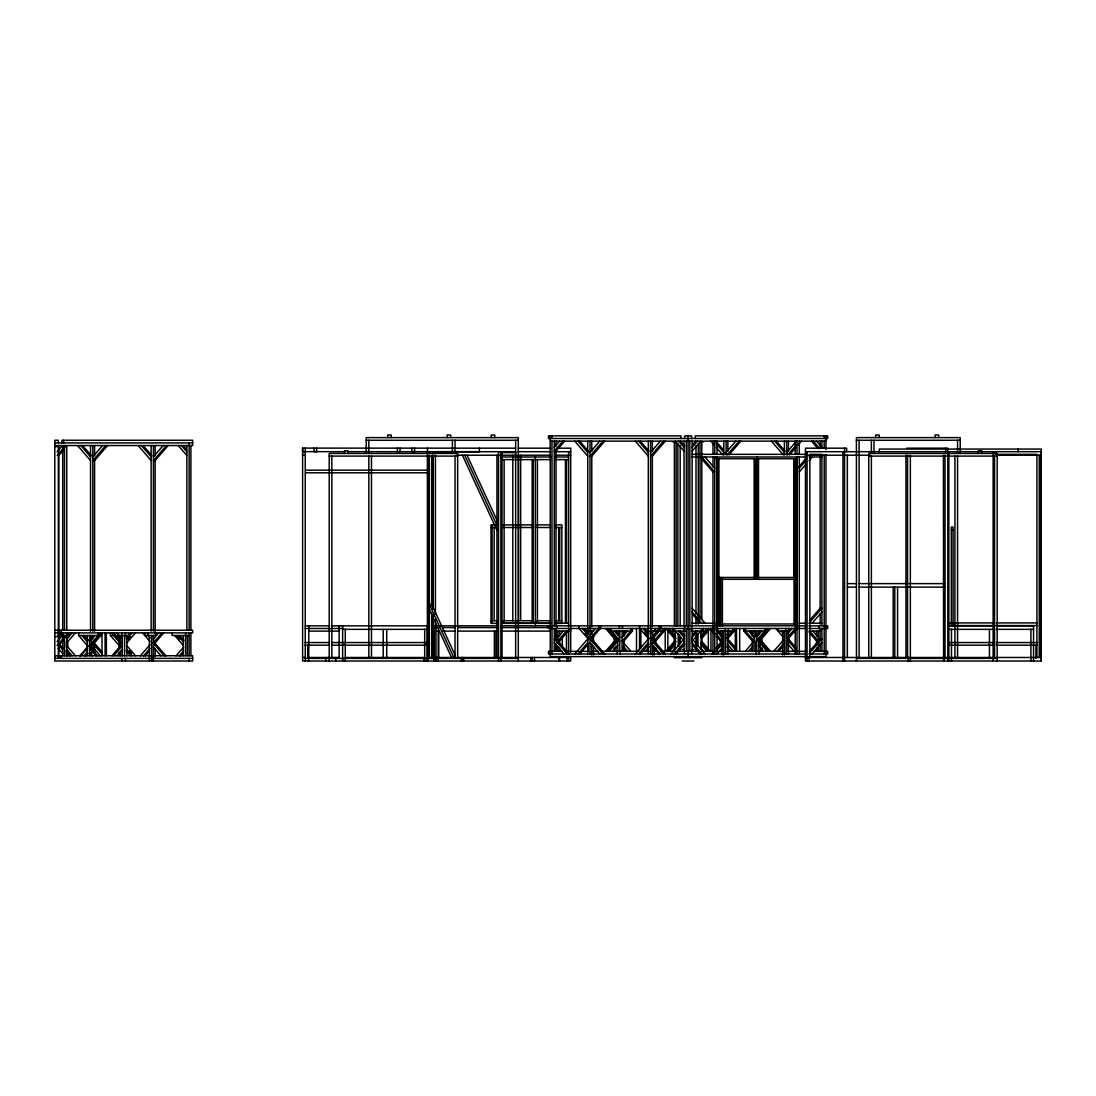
<?xml version="1.0" encoding="UTF-8"?>
<svg xmlns="http://www.w3.org/2000/svg" width="1096" height="1096" viewBox="0 0 1096 1096"><rect width="100%" height="100%" fill="white"/><g stroke="black" fill="none" stroke-linecap="round" stroke-linejoin="round"><path stroke-width="1.5" d="M515.038 448.182L302.606 448.113L302.606 451.648L345.117 451.675M342.637 661.011L342.637 658.381M479.39 448.209L479.39 451.716L348.254 451.662M1041.118 582.524L1041.118 577.373M57.088 451.758L62.472 445.538M57.088 455.498L65.705 445.538M58.842 455.498L63.157 450.511M92.818 456.813L102.572 445.538M105.805 445.538L92.818 460.539L94.585 460.539L107.572 445.538M153.413 456.813L163.167 445.538M166.4 445.538L153.413 460.539L155.166 460.539L168.154 445.538M57.088 641.722L62.472 635.502M57.088 645.462L63.554 637.995M58.842 645.462L63.157 640.489M66.089 637.845L70.391 632.872M66.76 639.091L72.158 632.872M66.76 642.818L75.377 632.872M89.516 641.722L94.9 635.502M79.72 655.874L88.379 645.873M80.775 655.888L87.242 648.421M97.133 637.845L92.818 642.818L94.585 642.818L102.12 634.118M99.284 635.351L101.435 632.872M99.9 632.872L99.9 635.502L91.283 645.462L89.516 645.462L98.133 635.502L98.133 632.872M84.008 655.888L87.242 652.161M85.762 655.888L87.913 653.394M126.218 637.845L130.534 632.872M111.956 655.737L120.574 645.791L122.327 645.791L113.724 655.737M126.903 639.091L132.287 632.872M128.506 639.242L130.657 636.749M126.903 642.818L135.52 632.872M116.943 655.737L122.327 649.517M153.413 639.091L158.797 632.872M140.302 655.874L150.042 644.626M162.03 632.872L153.413 642.818L155.166 642.818L163.784 632.872M143.535 655.874L150.042 648.366M145.288 655.874L149.631 650.86M176.031 655.874L183.607 647.133M179.264 655.874L183.607 650.86M181.032 655.874L183.196 653.367M554.275 447.36L559.659 441.14M562.892 441.14L554.275 451.1L556.028 451.1L564.645 441.14M590.004 452.415L599.772 441.14M602.992 441.14L590.004 456.142L591.772 456.142L604.759 441.14M650.599 452.415L660.354 441.14M663.587 441.14L650.599 456.142L652.353 456.142L665.341 441.14M692.535 444.88L695.755 441.14M692.138 447.36L697.522 441.14M692.138 451.1L700.755 441.14M557.796 637.324L563.18 631.104M566.413 631.104L557.796 641.064L559.549 641.064L568.166 631.104M726.114 452.415L735.868 441.14M727.196 454.895L739.101 441.14M728.95 454.895L740.855 441.14M590.004 634.694L595.402 628.474M574.742 653.983L587.73 638.982M577.976 653.983L587.73 642.708M600.389 628.474L591.772 638.42L590.004 638.42L598.622 628.474L598.772 625.83M579.729 653.983L588.401 643.969M605.609 651.339L614.226 641.393L617.747 641.393L609.129 651.339M607.376 651.339L615.993 641.393M623.391 633.447L625.556 630.954M622.062 637.324L627.446 631.104M612.363 651.339L617.747 645.119M786.695 452.415L796.45 441.14M632.433 628.474L632.433 631.104L623.816 641.064L622.062 641.064L630.68 631.104L630.68 628.474M787.777 454.895L796.436 444.894M789.531 454.895L796.025 447.387M798.189 444.894L801.436 441.14M650.599 634.694L655.983 628.474M635.324 653.983L648.311 638.982M798.614 466.992L806.204 458.224M659.217 628.474L650.599 638.42L652.353 638.42L660.97 628.474M799.285 468.239L805.793 460.731M638.557 653.983L648.311 642.708M653.901 637.324L659.285 631.104M640.311 653.983L648.983 643.969M799.285 471.965L805.779 464.471M809.026 460.717L812.273 456.977M645.147 651.49L649.462 646.517M664.272 628.474L664.272 631.104L655.655 641.064L653.901 641.064L662.518 631.104L662.518 628.474M665.752 651.339L674.369 641.393M667.505 651.339L676.122 641.393M669.272 651.339L675.725 643.873M672.492 651.339L675.725 647.613M671.053 653.983L684.041 638.982M674.287 653.983L684.041 642.708M676.054 653.983L684.726 643.969M692.535 634.844L695.755 631.104M692.138 637.324L697.522 631.104M692.138 641.064L700.755 631.104M700.454 632.2L703.687 628.474M700.454 635.94L706.92 628.474M701.125 637.173L708.674 628.474M701.81 638.42L710.427 628.474M726.717 634.844L729.95 631.104M716.25 647.722L720.579 642.736M711.907 653.983L714.058 651.49M716.209 648.996L720.524 644.023L722.278 644.023L715.825 651.49M727.182 637.173L734.731 628.474M726.717 638.571L733.183 631.104L733.183 628.474M727.867 638.42L736.485 628.474L736.622 651.339M716.894 653.983L722.278 647.763M755.719 636.091L760.035 631.104M756.404 637.324L761.788 631.104M745.253 651.339L752.788 642.626M767.049 628.474L758.432 638.42L761.953 638.42L770.57 628.474M756.404 641.064L765.022 631.104L765.022 628.474M748.472 651.339L752.788 646.366M760.186 638.42L768.803 628.474M750.239 651.339L752.39 648.846M787.777 633.447L792.079 628.474M773.584 651.476L783.325 640.228M787.777 637.173L795.312 628.474M776.817 651.476L783.325 643.969M788.449 638.42L795.997 629.721M778.585 651.476L782.914 646.462M809.328 620.692L820.151 608.198L821.904 608.198L808.917 623.199L821.904 623.199M812.15 623.199L821.904 611.924M809.328 651.476L820.151 638.982L821.904 638.982L808.917 653.983L827.713 653.983L827.713 651.339L813.958 651.339M812.15 653.983L821.904 642.708M366.201 440.263L518.298 440.263M856.414 440.263L960.192 440.263M550.233 441.14L825.946 441.14M673.163 442.195L676.136 442.195L676.136 625.83M703.029 442.195L700.043 442.195L700.043 619.035M54.8 442.907L192.663 442.907M54.8 445.538L192.663 445.538L192.663 440.263L61.951 440.263L61.951 442.907M54.8 446.593L58.321 446.593L58.321 658.381L58.431 655.737M820.151 447.36L821.904 447.36L816.52 441.14M518.34 448.182L550.507 448.182M557.179 448.182L570.701 448.182L570.701 652.394M906.652 448.182L947.821 448.182L947.821 454.045M302.606 451.703L305.25 451.703M515.038 451.703L427.714 451.703L427.714 454.045M518.12 451.703L550.507 451.703M555.138 451.703L570.701 451.703M805.478 451.703L1041.2 451.703M500.982 452.58L516.326 452.58M692.083 454.333L806.533 454.333M809.958 454.333L821.904 454.333L821.904 625.83M996.25 454.333L1036.871 454.333M302.606 455.21L305.25 455.21M456.84 455.21L516.326 455.21M518.12 455.21L550.507 455.21M555.138 455.21L570.701 455.21M805.478 455.21L842.714 455.21M842.947 455.21L870.032 455.21M996.511 455.21L1040.885 455.21M329.211 456.1L457.662 456.1M868.731 456.1L997.182 456.1M500.968 456.977L550.891 456.977M555.288 456.977L568.605 456.977M692.083 456.977L806.533 456.977M809.053 456.977L821.904 456.977M716.099 458.731L796.587 458.731M502.037 459.608L550.891 459.608M555.288 459.608L568.605 459.608M305.99 470.17L427.7 470.17M305.99 472.801L427.7 472.801M495.474 524.874L491.008 524.874L491.008 623.377L497.803 623.377M502.913 524.874L533.547 524.874M536.314 524.874L550.562 524.874M555.042 524.874L561.851 524.874L561.851 623.377L555.042 623.377M491.008 527.505L495.474 527.505M502.913 527.505L533.547 527.505M536.314 527.505L550.562 527.505M555.042 527.505L561.851 527.505M951.328 529.711L953.082 529.711M718.935 577.469L796.943 577.469M721.058 579.305L795.354 579.305M847.345 583.62L855.853 583.62M859.141 583.62L945.026 583.62M847.345 587.141L855.853 587.141M859.141 587.141L945.026 587.141M491.008 620.733L497.803 620.733M502.913 620.733L533.547 620.733M536.314 620.733L550.562 620.733M555.042 620.733L561.851 620.733M948.848 622.925L992.866 622.925M996.25 622.925L1036.871 622.925M502.037 623.199L550.891 623.199M555.288 623.199L568.605 623.199M691.987 623.199L714.743 623.199M799.148 623.199L805.752 623.199M503.982 623.377L532.916 623.377M536.314 623.377L549.932 623.377M716.099 624.076L718.935 624.076M721.058 623.98L795.354 623.98M948.848 625.569L992.866 625.569M996.25 625.569L1036.871 625.569M305.25 625.83L328.992 625.83M331.828 625.83L428.824 625.83M431.879 625.83L437.51 625.83L437.51 628.172M440.4 625.83L497.269 625.83M500.571 625.83L588.031 625.83M590.004 625.83L714.743 625.83M716.099 625.83L797.011 625.83M798.765 625.83L805.752 625.83M808.834 625.83L827.713 625.83L827.713 628.474L808.834 628.474M948.848 625.83L993.743 625.83M996.278 625.83L1033.555 625.83L1033.555 661.011M439.4 627.597L434.386 627.597L434.386 661.011M442.811 627.597L454.84 627.597M458.155 627.597L497.461 627.597M500.776 627.597L550.206 627.597M305.25 628.474L342.637 628.474M805.546 628.474L548.48 628.474L548.48 625.83M342.637 629.351L427.33 629.351M948.848 629.351L992.962 629.351M996.278 629.351L1033.555 629.351M54.8 630.227L192.663 630.227L192.663 632.872L54.8 632.872M308.675 631.104L339.459 631.104M434.386 631.104L439.4 631.104M442.811 631.104L454.84 631.104M458.155 631.104L497.365 631.104M500.776 631.104L550.302 631.104M555.439 631.104L570.742 631.104M593.525 631.104L587.346 631.104L587.346 628.474M611.157 628.474L611.157 631.104L632.433 631.104M646.256 631.104L664.272 631.104M685.164 631.104L672.862 631.104L672.862 628.474M691.37 631.104L703.317 631.104L703.317 628.474M711.907 628.474L711.907 631.104L713.66 631.104L713.66 628.474M733.183 631.104L716.784 631.104L722.278 637.324M743.746 628.474L743.746 631.104L765.022 631.104M808.889 631.104L820.74 631.104M57.732 635.502L64.911 635.502M78.624 632.872L78.624 635.502L99.9 635.502M110.449 632.872L110.449 635.502L115.45 635.502M117.56 635.502L128.986 635.502L128.986 632.872M189.142 635.502L172.154 635.502L172.154 632.872M54.8 636.557L58.321 636.557M305.085 642.544L328.855 642.544M332.239 642.544L427.33 642.544M948.848 642.544L992.866 642.544M996.25 642.544L1037.391 642.544M760.186 645.119L758.432 645.119L763.816 651.339M305.085 645.188L328.855 645.188M332.239 645.188L427.33 645.188M948.848 645.188L992.866 645.188M996.25 645.188L1036.871 645.188M682.192 649.586L683.918 649.586M692.261 649.586L693.987 649.586M562.221 651.339L548.48 651.339L548.48 653.983L805.519 653.983M564.796 651.339L578.483 651.339M580.976 651.339L588.758 651.339M592.799 651.339L598.019 651.339M600.745 651.339L638.845 651.339M642.229 651.339L649.312 651.339M657.764 651.339L653.901 651.339L653.901 647.969M660.683 651.339L674.725 651.339M677.712 651.339L698.467 651.339M701.454 651.339L713.797 651.339M718.743 651.339L722.278 651.339L722.278 631.104M726.867 651.339L783.38 651.339M786.681 651.339L806.259 651.339M54.8 655.737L192.663 655.737L192.663 661.011L54.8 661.011L54.8 440.263L58.321 440.263L58.321 442.907M805.519 656.614L550.233 656.614L550.233 435.865M808.821 656.614L825.946 656.614L825.946 454.772M302.606 657.49L305.25 657.49M308.62 657.49L339.431 657.49M345.267 657.49L424.686 657.49M427.714 657.49L454.703 657.49M457.005 657.49L570.701 657.49L570.701 661.011L302.606 661.011L302.606 448.113M674.287 657.669L701.906 657.669M805.478 657.49L947.821 657.49M948.848 657.49L993.743 657.49M996.25 657.49L1040.885 657.49M54.8 658.381L192.663 658.381M305.085 658.381L518.298 658.381M856.469 658.381L997.182 658.381M682.192 661.011L693.987 661.011M813.287 441.14L819.753 448.607M811.533 441.14L817.986 448.607M776.42 441.14L785.092 451.155M774.653 441.14L784.407 452.415M771.42 441.14L783.325 454.895M715.825 441.14L723.415 449.908M716.236 443.647L723.826 452.415M710.838 441.14L714.085 444.894M716.25 447.387L722.744 454.895M704.988 456.977L714.743 468.239M701.755 456.977L714.743 471.965L712.989 471.965L700.002 456.977M680.424 441.14L684.726 446.113M678.657 441.14L684.041 447.36M675.424 441.14L684.041 451.1M812.999 631.104L818.383 637.324M809.766 631.104L818.383 641.064L816.63 641.064L809.095 632.351M640.311 441.14L648.983 451.155M638.557 441.14L648.311 452.415M635.324 441.14L648.311 456.142M788.449 638.982L796.025 647.722M781.174 630.954L783.339 633.447M787.777 640.228L796.436 650.229M775.79 628.474L783.339 637.173M787.777 643.969L794.285 651.476M770.57 651.339L761.953 641.393L758.432 641.393L767.049 651.339M760.186 641.393L768.803 651.339M750.637 630.954L752.788 633.447M748.732 631.104L754.117 637.324M579.729 441.14L588.401 451.155M743.746 631.104L752.363 641.064L754.117 641.064L745.499 631.104L745.499 628.474M577.976 441.14L587.73 452.415M574.742 441.14L587.73 456.142M727.867 638.982L735.443 647.722M727.196 640.228L735.854 650.229M717.359 630.954L720.593 634.694M727.196 643.969L733.703 651.476M715.825 633.598L722.278 641.064L720.524 641.064L716.209 636.091M726.717 646.517L731.032 651.49M692.138 608.198L705.125 623.199M711.907 631.104L714.058 633.598M692.138 611.924L701.892 623.199M692.549 614.431L700.125 623.199M701.81 641.393L710.427 651.339M701.125 642.626L708.674 651.339M700.454 643.873L706.92 651.339M700.454 647.613L703.687 651.339M692.138 638.982L705.125 653.983M692.138 642.708L701.892 653.983M680.424 631.104L684.726 636.091M692.549 645.215L700.125 653.983M678.657 631.104L684.041 637.324M675.424 631.104L684.041 641.064M672.506 628.474L675.725 632.2M669.272 628.474L675.725 635.94M667.505 628.474L676.122 638.42M665.752 628.474L674.369 638.42M644.681 628.474L648.996 633.447M665.341 653.983L652.353 638.982L650.599 638.982L663.587 653.983M642.927 628.474L648.311 634.694M655.655 644.023L664.272 653.983M644.078 632.351L649.462 638.571M639.694 628.474L648.311 638.42M650.599 642.708L660.354 653.983M653.901 647.763L659.285 653.983M616.158 631.104L619.377 634.844M614.39 631.104L619.774 637.324M623.391 642.626L630.94 651.339M609.129 628.474L617.747 638.42L614.226 638.42L605.609 628.474M611.157 631.104L619.774 641.064M623.391 646.366L627.707 651.339M607.376 628.474L615.993 638.42M622.72 647.613L625.939 651.339M584.1 628.474L588.401 633.447M604.759 653.983L591.772 638.982L590.004 638.982L602.992 653.983M582.346 628.474L587.73 634.694M585.182 633.447L587.333 635.94M579.113 628.474L587.73 638.42M590.004 642.708L599.772 653.983M569.016 653.983L556.028 638.982L554.275 638.982L567.262 653.983M554.275 642.708L564.029 653.983M183.238 445.538L186.457 449.278M181.47 445.538L186.854 451.758M178.237 445.538L186.854 455.498M143.124 445.538L151.796 455.552M141.37 445.538L151.125 456.813M138.137 445.538L151.125 460.539M82.543 445.538L91.215 455.552M80.775 445.538L90.543 456.813M77.556 445.538L90.543 460.539M179.717 635.502L184.018 640.489M177.949 635.502L183.333 641.722M177.566 636.749L179.717 639.242M174.73 635.502L183.333 645.462M165.989 655.874L155.166 643.379L153.413 643.379L164.236 655.874M147.892 635.351L150.042 637.845M142.507 632.872L150.042 641.571M153.413 647.106L161.002 655.874M116.943 632.872L122.327 639.091M126.903 645.791L135.52 655.737M117.341 635.351L119.491 637.845M129.451 650.764L131.602 653.243M113.724 632.872L122.327 642.818L120.574 642.818L111.956 632.872M126.903 649.517L132.287 655.737M113.683 635.502L119.067 641.722M126.218 650.764L130.534 655.737M110.449 635.502L119.067 645.462M102.161 652.12L94.585 643.379L92.818 643.379L102.558 654.627M84.077 635.351L88.379 640.338M83.611 635.502L87.913 640.489M92.818 647.106L100.407 655.874M81.844 635.502L87.242 641.722M97.736 655.888L91.283 648.421L89.516 648.421L95.982 655.888M78.624 635.502L87.242 645.462M89.516 652.161L92.749 655.888M66.76 645.791L75.377 655.737M66.76 649.517L72.158 655.737M66.089 650.764L70.391 655.737M58.842 643.379L63.171 648.38M67.5 653.38L69.665 655.874M58.17 644.626L62.499 649.627M58.17 648.366L62.513 653.367M467.033 455.21L497.173 520.737M464.69 455.21L496.94 525.299M462.402 455.21L496.94 530.272M455.457 655.97L431.632 604.197L429.29 604.197L453.813 657.49M429.29 609.171L451.525 657.49M1040.885 451.703L1040.885 661.011M1039.241 455.21L1039.241 657.49M1036.912 455.21L1036.912 657.49M1035.926 645.188L1035.926 658.381M1030.911 629.186L1030.911 661.011M1018.184 449.059L1018.184 451.703M997.182 661.011L997.182 453.456L868.731 453.456L868.731 658.381M995.469 451.703L995.469 454.045M994.552 456.1L994.552 658.381M993.14 451.703L993.14 454.045M993.14 455.21L993.14 661.011M989.441 629.351L989.441 657.49M981.879 453.456L981.879 450.812L978.372 450.812L978.372 453.456M960.192 453.456L960.192 437.619L856.414 437.619L856.469 661.011M957.548 440.263L957.548 453.456M957.562 456.1L957.562 658.381M954.917 456.1L954.917 658.381M953.082 625.569L953.082 527.066L951.328 527.066L951.328 625.569M951.492 629.186L951.492 661.011M948.848 451.703L948.848 454.333M948.848 455.21L948.848 661.011M947.821 455.21L947.821 661.011M945.725 448.182L945.725 451.703M945.026 455.21L945.026 657.49M944.122 657.49L944.122 661.011M943.423 455.21L943.574 661.011M938.642 437.619L938.642 434.989L935.121 434.989L935.121 437.619M910.351 455.21L910.351 661.011M908.255 657.49L908.255 661.011M907.557 455.21L907.557 657.49M905.954 455.21L905.954 657.49M897.583 587.141L897.583 657.49M894.788 587.141L894.788 657.49M893.185 587.141L893.185 657.49M879.266 451.703L879.266 449.059L1041.2 449.059L1041.2 661.011L805.478 661.011L805.478 448.182L846.646 448.182L846.646 451.703M879.198 437.619L879.198 434.989L875.677 434.989L875.677 437.619M874.005 440.263L874.005 453.456M871.375 440.263L871.375 453.456M871.375 456.1L871.375 658.381M859.113 440.263L859.113 658.381M847.345 455.21L847.345 657.49M844.564 448.182L844.564 661.011M842.947 451.703L842.947 661.011M825.946 435.865L825.946 449.661M824.192 435.865L824.192 438.51M824.192 441.14L824.192 447.99M824.192 454.826L824.192 653.983M821.904 441.14L821.904 447.99M821.904 628.474L821.904 651.339M820.151 441.14L820.151 446.278M820.151 456.539L820.151 610.445M820.151 613.87L820.151 624.117M820.151 628.474L820.151 639.9M820.151 643.174L820.151 651.339M818.918 625.83L818.918 628.474M818.383 631.104L818.383 641.229M818.383 644.599L818.383 651.339M816.63 631.104L816.63 636.173M816.63 639.543L816.63 644.599M816.63 647.969L816.63 651.339M809.875 455.21L809.875 657.49M809.177 657.49L809.177 661.011M807.081 451.703L807.081 661.011M799.285 441.14L799.285 454.333M799.285 456.977L799.285 653.983M797.011 441.14L797.011 454.333M797.011 456.977L797.011 653.983M796.587 456.977L796.587 625.83M795.244 441.14L795.244 454.333M795.354 577.469L795.354 625.83M795.244 626.802L795.244 653.983M795.066 458.731L795.066 578.058M794.025 579.126L794.025 624.172M793.737 458.731L793.737 578.058M788.832 628.474L788.832 631.104L778.297 631.104L778.297 628.474M788.449 441.14L788.449 451.36M788.449 631.104L788.449 653.983M788.216 630.104L788.216 651.339M786.695 441.14L786.695 454.895M786.175 631.104L786.175 653.983M785.791 628.474L785.791 631.104M784.407 441.14L784.407 454.895M784.407 631.104L784.407 654.915M782.654 631.104L782.654 654.915M761.953 637.858L761.953 642.914M761.953 647.969L761.953 651.339M760.186 637.858L760.186 641.229M760.186 646.284L760.186 651.339M758.966 651.339L758.966 653.983M758.514 458.731L758.514 578.058M758.432 631.104L758.432 634.488M758.432 637.858L758.432 651.339M756.994 456.977L756.994 578.058M756.404 631.104L756.404 651.339M756.144 631.104L756.144 634.488M756.144 641.229L756.144 651.339M755.925 651.339L755.925 653.983M755.473 458.731L755.473 578.058M754.158 458.731L754.158 578.058M754.117 631.104L754.117 651.339M752.363 631.104L752.363 636.173M752.363 639.543L752.363 651.339M739.677 628.474L739.677 651.339M735.306 628.474L735.306 651.339M728.251 628.474L728.251 631.104M727.867 441.14L727.867 451.36M727.867 631.104L727.867 653.983M726.114 441.14L726.114 454.895M725.579 631.104L725.579 653.983M725.21 628.474L725.21 631.104M723.826 441.14L723.826 454.895M723.826 631.104L723.826 654.915M722.387 577.469L722.387 625.83M722.072 631.104L722.072 654.915M720.784 577.469L720.784 625.83M720.524 631.104L720.524 636.173M720.524 639.543L720.524 646.517M719.469 577.469L719.469 625.83M718.935 458.731L718.935 625.83M717.716 628.474L717.716 631.104M717.414 456.977L717.414 625.83M717.031 441.14L717.031 454.333M717.031 456.977L717.031 653.983M714.743 441.14L714.743 454.333M714.743 456.977L714.743 653.983M712.989 441.14L712.989 454.333M712.989 456.977L712.989 467.17M712.989 472.253L712.989 653.983M710.975 628.474L710.975 651.339M708.331 630.104L708.331 649.709M701.81 442.195L701.81 619.035M701.81 636.954L701.81 641.749M701.056 630.104L701.056 649.709M698.289 443.894L698.289 624.131M698.001 633.378L698.001 646.435M696.686 633.378L696.686 646.435M696.001 445.606L696.001 613.938M696.001 617.336L696.001 624.131M696.015 635.365L696.015 644.941M696.015 648.147L696.015 651.339M695.248 438.51L695.248 435.865L827.713 435.865L827.713 438.51L548.48 438.51L548.48 435.865L680.945 435.865L680.945 438.51M692.138 441.14L692.138 625.83M692.138 628.474L692.138 651.339M691.603 438.51L691.603 435.865L684.575 435.865L684.575 438.51M691.603 625.83L691.603 628.474M691.713 651.339L691.603 653.983M689.85 441.14L689.85 625.83M689.85 628.474L689.85 651.339M688.096 435.865L688.096 656.614M686.329 441.14L686.329 625.83M686.329 628.474L686.329 651.339M684.575 625.83L684.575 628.474M684.575 651.339L684.466 653.983M684.041 441.14L684.041 625.83M684.041 628.474L684.041 651.339M680.178 445.606L680.178 625.83M680.164 636.954L680.164 643.352M680.164 646.544L680.164 651.339M679.493 635.009L679.493 644.804M679.493 648.079L679.493 651.339M678.177 633.378L678.177 646.435M677.89 443.894L677.89 625.83M675.122 630.104L675.122 649.709M674.369 442.195L674.369 625.83M674.369 636.954L674.369 643.352M674.369 648.147L674.369 651.339M667.848 630.104L667.848 649.709M665.217 628.474L665.217 651.339M661.121 625.83L661.121 628.474M659.354 625.83L659.354 628.474M655.655 641.229L655.655 644.599M655.655 647.969L655.655 651.339M654.12 634.515L654.12 643.01M654.12 646.407L654.12 654.915M653.901 634.488L653.901 642.914M652.353 441.14L652.353 451.36M652.353 454.772L652.353 626.775M652.353 631.104L652.353 634.515M652.353 642.544L652.353 654.915M650.983 628.474L650.983 631.104M650.599 441.14L650.599 628.474M650.599 631.104L650.599 653.983M648.311 441.14L648.311 628.474M648.311 631.104L648.311 653.983M647.928 628.474L647.928 631.104M640.872 628.474L640.872 648.079M639.557 625.83L639.557 649.709M636.502 628.474L636.502 651.339M623.816 631.104L623.816 636.173M623.816 641.229L623.816 651.339M622.446 625.83L622.446 628.474M622.062 631.104L622.062 651.339M620.254 651.339L620.254 653.983M619.774 631.104L619.774 651.339M619.391 625.83L619.391 628.474M617.747 631.104L617.747 634.488M617.747 637.858L617.747 651.339M617.212 651.339L617.212 653.983M615.993 637.858L615.993 641.229M615.993 646.284L615.993 651.339M614.226 635.94L614.226 642.914M614.226 647.969L614.226 651.339M600.526 625.83L600.526 628.474M593.525 634.515L593.525 643.01M593.525 646.407L593.525 654.915M591.772 441.14L591.772 451.36M591.772 454.772L591.772 626.775M591.772 631.104L591.772 634.515M591.772 637.639L591.772 641.311M591.772 644.174L591.772 654.915M590.388 628.474L590.388 631.104M590.004 441.14L590.004 628.474M590.004 631.104L590.004 653.983M587.963 628.474L587.963 631.734M587.963 636.639L587.963 639.9M587.963 644.804L587.963 651.339M587.73 441.14L587.73 628.474M587.73 631.104L587.73 653.983M578.962 625.83L578.962 628.474M568.988 628.474L568.988 631.104M568.605 451.703L568.605 626.898M568.605 630.296L568.605 652.394M568.605 657.49L568.605 661.011M567.002 657.49L567.002 661.011M566.509 459.608L566.509 623.199M566.468 631.995L566.468 652.394M565.44 459.608L565.44 623.199M562.33 636.023L562.33 647.681M559.755 527.505L559.755 620.733M559.535 631.022L559.549 636.173M559.535 639.352L559.549 644.599M559.549 647.969L559.549 651.339M559.535 657.49L559.535 661.011M558.686 527.505L558.686 620.733M558.727 657.49L558.727 661.011M557.796 631.104L557.796 642.914M557.796 646.284L557.796 651.339M557.261 625.83L557.261 628.474M556.028 441.14L556.028 446.278M556.028 449.689L556.028 625.83M556.028 628.474L556.028 639.9M556.028 643.174L556.028 651.339M555.508 631.104L555.508 639.543M555.508 644.599L555.508 651.339M554.275 441.14L554.275 625.83M554.275 628.474L554.275 651.339M551.987 435.865L551.987 438.51M551.987 441.14L551.987 653.983M537.41 459.608L537.41 623.199M535.327 456.977L535.327 625.83M534.478 657.49L534.478 661.011M533.231 459.608L533.231 623.199M532.163 459.608L532.163 623.199M532.135 657.49L532.135 661.011M530.916 657.49L530.916 661.011M520.669 455.21L520.669 620.103M518.572 455.21L518.572 620.103M518.298 661.011L518.298 437.619L366.201 437.619L366.201 453.456M515.654 440.263L515.654 658.381M512.805 455.21L512.805 620.816M504.133 459.608L504.133 623.199M502.037 451.703L502.037 657.49M500.899 451.703L500.899 661.011M498.557 451.703L498.557 661.011M496.94 455.21L496.94 657.49M495.967 631.104L495.967 657.49M494.721 437.619L494.721 434.989L491.2 434.989L491.2 437.619M494.365 631.104L494.365 657.49M494.159 527.505L494.159 620.733M492.077 524.874L492.077 623.377M463.635 657.49L463.635 661.011M462.498 657.49L462.498 661.011M461.293 657.49L461.293 661.011M457.662 658.381L457.662 453.456L329.211 453.456L329.211 661.011M455.032 440.263L455.032 453.456M455.032 456.1L455.032 658.381M452.388 440.263L452.388 453.456M450.716 437.619L450.716 434.989L447.195 434.989L447.195 437.619M438.784 631.104L438.784 657.49M438.208 631.022L438.208 661.011M435.989 627.597L435.989 661.011M435.413 455.21L435.413 613.993M435.413 619.103L435.413 628.172M433.81 629.351L433.81 661.011M432.852 455.21L432.852 608.198M432.852 614.993L432.852 657.49M432.769 455.21L432.769 609.006M432.769 617.404L432.769 626.022M431.673 455.21L431.673 606.499M431.673 613.294L431.673 657.49M429.331 455.21L429.331 657.49M427.714 455.21L427.714 661.011M427.509 448.182L427.413 454.045M427.413 455.21L427.413 661.011M427.33 625.83L427.33 661.011M424.686 629.186L424.686 661.011M423.81 658.381L423.81 661.011M414.589 448.168L414.589 451.689L411.945 451.689L411.945 448.168M400.026 448.182L400.026 451.703L397.382 451.703L397.382 448.182M391.272 437.619L391.272 434.989L387.751 434.989L387.751 437.619M386.737 629.351L386.737 657.49M383.216 629.351L383.216 657.49M371.476 456.1L371.476 658.381M368.845 440.263L368.845 453.456M368.831 456.1L368.831 658.381M348.021 453.456L348.021 450.812L344.514 450.812L344.514 453.456M345.267 629.186L345.267 661.011M342.637 625.83L342.637 659.34M339.116 625.83L339.116 658.381M335.705 657.49L335.705 661.011M331.841 456.1L331.841 658.381M325.69 658.381L325.69 661.011M316.607 448.127L316.607 451.648L313.963 451.648L313.963 448.127M308.771 625.83L308.771 658.381M308.593 658.381L308.593 661.011M307.716 645.188L307.716 658.381M305.25 448.113L305.25 661.011M190.896 445.538L190.896 630.227M190.896 632.872L190.896 655.737M189.142 442.907L189.142 630.227M189.142 632.872L189.142 655.737M189.142 658.381L189.142 661.011M187.389 635.502L187.389 655.737M186.854 445.538L186.854 630.227M185.621 632.872L185.621 655.737M183.333 635.502L183.333 655.737M155.55 632.872L155.55 635.502L145.014 635.502L145.014 632.872M155.166 445.538L155.166 455.758M155.166 459.169L155.166 632.872M155.166 640.338L155.166 645.311M155.166 648.572L155.166 656.737M153.413 445.538L153.413 631.173M153.413 635.502L153.413 661.011M151.645 635.502L151.645 661.011M151.125 445.538L151.125 631.173M149.371 635.502L149.371 661.011M148.056 632.872L148.056 635.502M126.903 635.502L126.903 655.737M125.465 632.872L125.465 635.502M125.465 658.381L125.465 661.011M124.615 635.502L124.615 655.737M122.327 635.502L122.327 655.737M121.957 632.872L121.957 635.502M121.957 658.381L121.957 661.011M120.574 635.502L120.574 638.886M120.574 642.256L120.574 647.311M120.574 650.682L120.574 655.737M119.067 640.571L119.067 648.996M119.067 652.367L119.067 655.737M106.381 632.872L106.381 655.737M105.065 632.872L105.065 655.737M102.024 632.872L102.024 655.737M94.585 445.538L94.585 455.758M94.585 459.169L94.585 631.173M94.585 646.941L94.585 653.476M92.818 445.538L92.818 631.173M92.818 635.502L92.818 638.913M92.818 642.037L92.818 651.846M91.283 635.502L91.283 642.256M91.283 645.626L91.283 648.996M91.283 652.367L91.283 655.737M91.064 635.502L91.064 638.913M91.064 645.708L91.064 649.106M90.543 445.538L90.543 631.173M89.516 635.502L89.516 655.737M87.242 635.502L87.242 655.737M68.281 632.872L68.281 635.502M67.76 632.872L67.76 637.776M67.76 641.037L67.76 647.572M67.76 650.832L67.76 655.737M66.76 630.227L66.76 446.593L62.719 446.593L62.719 630.227M66.76 655.737L66.76 636.557L62.719 636.557L62.719 655.737M66.445 632.872L66.445 637.776M66.445 641.037L66.445 647.572M66.445 650.832L66.445 655.737M64.472 446.593L64.472 630.227M64.486 636.557L64.486 655.737M63.719 440.263L63.719 442.907M63.404 632.872L63.404 637.776M63.13 632.872L63.13 635.502M62.417 632.872L62.417 635.502M61.403 630.227L61.403 632.872M61.403 655.737L61.403 658.381M60.664 632.872L60.664 635.502M59.636 630.227L59.636 632.872M59.636 655.737L59.636 658.381M58.842 445.538L58.842 450.675M58.842 454.087L58.842 630.227M58.842 634.502L58.842 640.571M58.842 643.941L58.842 655.737M58.444 630.227L58.444 632.872"/></g></svg>
